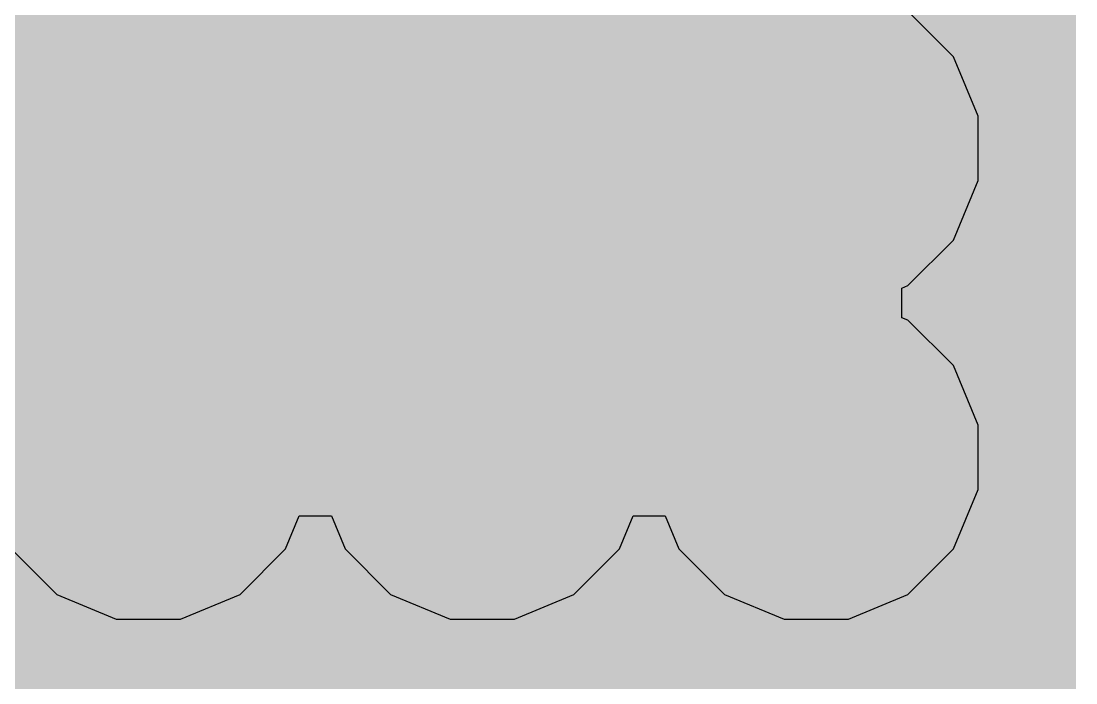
# Model space of a CAD drawing. Header units: inches. Extents: x -4 to 5258, y -4 to 5281.
# Drawn here: x 128.706 to 132.317, y 82.567 to 84.832 of the extents above; entities that cross this region are included whole.
import ezdxf

# ---------------------------------------------------------------- set-up
doc = ezdxf.new("R2010")
doc.units = ezdxf.units.IN
for name, color, linetype in [('Bottom Layer', 5, 'Continuous'), ('Bottom Solder', 6, 'Continuous'), ('Drill Drawing', 1, 'Continuous'), ('Layer 1', 16, 'Continuous'), ('Layer 2', 76, 'Continuous'), ('Top Layer', 1, 'Continuous'), ('Top Solder', 216, 'Continuous'), ('Via Holes', 16, 'Continuous')]:
    doc.layers.add(name, color=color, linetype=linetype)

msp = doc.modelspace()

# ---------------------------------------------------------------- hatches: boundary and pattern name
at = {"layer": 'Bottom Layer'}
h = msp.add_hatch(color=5, dxfattribs=at)
edge = h.paths.add_edge_path()
edge.add_arc((129.142, 84.3967), 0.3, 0, 360)
h = msp.add_hatch(color=5, dxfattribs=at)
edge = h.paths.add_edge_path()
edge.add_arc((130.285, 84.3967), 0.3, 0, 360)
h = msp.add_hatch(color=5, dxfattribs=at)
edge = h.paths.add_edge_path()
edge.add_arc((131.428, 84.3967), 0.3, 0, 360)
h = msp.add_hatch(color=5, dxfattribs=at)
edge = h.paths.add_edge_path()
edge.add_arc((129.142, 83.3391), 0.3, 0, 360)
h = msp.add_hatch(color=5, dxfattribs=at)
edge = h.paths.add_edge_path()
edge.add_arc((130.285, 83.3391), 0.3, 0, 360)
h = msp.add_hatch(color=5, dxfattribs=at)
edge = h.paths.add_edge_path()
edge.add_arc((131.428, 83.3391), 0.3, 0, 360)
at = {"layer": 'Bottom Solder'}
h = msp.add_hatch(color=6, dxfattribs=at)
edge = h.paths.add_edge_path()
edge.add_arc((129.142, 84.3967), 0.4016, 0, 360)
h = msp.add_hatch(color=6, dxfattribs=at)
edge = h.paths.add_edge_path()
edge.add_arc((130.285, 84.3967), 0.4016, 0, 360)
h = msp.add_hatch(color=6, dxfattribs=at)
edge = h.paths.add_edge_path()
edge.add_arc((131.428, 84.3967), 0.4016, 0, 360)
h = msp.add_hatch(color=6, dxfattribs=at)
edge = h.paths.add_edge_path()
edge.add_arc((129.142, 83.3391), 0.4016, 0, 360)
h = msp.add_hatch(color=6, dxfattribs=at)
edge = h.paths.add_edge_path()
edge.add_arc((130.285, 83.3391), 0.4016, 0, 360)
h = msp.add_hatch(color=6, dxfattribs=at)
edge = h.paths.add_edge_path()
edge.add_arc((131.428, 83.3391), 0.4016, 0, 360)
at = {"layer": 'Layer 1'}
h = msp.add_hatch(color=16, dxfattribs=at)
edge = h.paths.add_edge_path()
edge.add_arc((129.142, 84.3967), 0.3, 0, 360)
h = msp.add_hatch(color=16, dxfattribs=at)
edge = h.paths.add_edge_path()
edge.add_arc((130.285, 84.3967), 0.3, 0, 360)
h = msp.add_hatch(color=16, dxfattribs=at)
edge = h.paths.add_edge_path()
edge.add_arc((131.428, 84.3967), 0.3, 0, 360)
h = msp.add_hatch(color=16, dxfattribs=at)
edge = h.paths.add_edge_path()
edge.add_arc((129.142, 83.3391), 0.3, 0, 360)
h = msp.add_hatch(color=16, dxfattribs=at)
edge = h.paths.add_edge_path()
edge.add_arc((130.285, 83.3391), 0.3, 0, 360)
h = msp.add_hatch(color=16, dxfattribs=at)
edge = h.paths.add_edge_path()
edge.add_arc((131.428, 83.3391), 0.3, 0, 360)
at = {"layer": 'Layer 2'}
h = msp.add_hatch(color=76, dxfattribs=at)
edge = h.paths.add_edge_path()
edge.add_arc((129.142, 84.3967), 0.3, 0, 360)
h = msp.add_hatch(color=76, dxfattribs=at)
edge = h.paths.add_edge_path()
edge.add_arc((130.285, 84.3967), 0.3, 0, 360)
h = msp.add_hatch(color=76, dxfattribs=at)
edge = h.paths.add_edge_path()
edge.add_arc((131.428, 84.3967), 0.3, 0, 360)
h = msp.add_hatch(color=76, dxfattribs=at)
edge = h.paths.add_edge_path()
edge.add_arc((129.142, 83.3391), 0.3, 0, 360)
h = msp.add_hatch(color=76, dxfattribs=at)
edge = h.paths.add_edge_path()
edge.add_arc((130.285, 83.3391), 0.3, 0, 360)
h = msp.add_hatch(color=76, dxfattribs=at)
edge = h.paths.add_edge_path()
edge.add_arc((131.428, 83.3391), 0.3, 0, 360)
at = {"layer": 'Top Layer'}
msp.add_hatch(color=1, dxfattribs=at).paths.add_polyline_path([(122.9413, 82.1366), (132.317, 82.1366), (132.317, 89.5113), (122.9413, 89.5113)])
h = msp.add_hatch(color=1, dxfattribs=at)
edge = h.paths.add_edge_path()
edge.add_arc((129.142, 84.3967), 0.3, 0, 360)
h = msp.add_hatch(color=1, dxfattribs=at)
edge = h.paths.add_edge_path()
edge.add_arc((130.285, 84.3967), 0.3, 0, 360)
h = msp.add_hatch(color=1, dxfattribs=at)
edge = h.paths.add_edge_path()
edge.add_arc((131.428, 84.3967), 0.3, 0, 360)
h = msp.add_hatch(color=1, dxfattribs=at)
edge = h.paths.add_edge_path()
edge.add_arc((129.142, 83.3391), 0.3, 0, 360)
h = msp.add_hatch(color=1, dxfattribs=at)
edge = h.paths.add_edge_path()
edge.add_arc((130.285, 83.3391), 0.3, 0, 360)
h = msp.add_hatch(color=1, dxfattribs=at)
edge = h.paths.add_edge_path()
edge.add_arc((131.428, 83.3391), 0.3, 0, 360)
at = {"layer": 'Top Solder'}
h = msp.add_hatch(color=216, dxfattribs=at)
edge = h.paths.add_edge_path()
edge.add_arc((129.142, 84.3967), 0.4016, 0, 360)
h = msp.add_hatch(color=216, dxfattribs=at)
edge = h.paths.add_edge_path()
edge.add_arc((130.285, 84.3967), 0.4016, 0, 360)
h = msp.add_hatch(color=216, dxfattribs=at)
edge = h.paths.add_edge_path()
edge.add_arc((131.428, 84.3967), 0.4016, 0, 360)
h = msp.add_hatch(color=216, dxfattribs=at)
edge = h.paths.add_edge_path()
edge.add_arc((129.142, 83.3391), 0.4016, 0, 360)
h = msp.add_hatch(color=216, dxfattribs=at)
edge = h.paths.add_edge_path()
edge.add_arc((130.285, 83.3391), 0.4016, 0, 360)
h = msp.add_hatch(color=216, dxfattribs=at)
edge = h.paths.add_edge_path()
edge.add_arc((131.428, 83.3391), 0.4016, 0, 360)
at = {"layer": 'Via Holes'}
h = msp.add_hatch(color=7, dxfattribs=at)
edge = h.paths.add_edge_path()
edge.add_arc((129.142, 84.3967), 0.15, 0, 360)
h = msp.add_hatch(color=7, dxfattribs=at)
edge = h.paths.add_edge_path()
edge.add_arc((130.285, 84.3967), 0.15, 0, 360)
h = msp.add_hatch(color=7, dxfattribs=at)
edge = h.paths.add_edge_path()
edge.add_arc((131.428, 84.3967), 0.15, 0, 360)
h = msp.add_hatch(color=7, dxfattribs=at)
edge = h.paths.add_edge_path()
edge.add_arc((129.142, 83.3391), 0.15, 0, 360)
h = msp.add_hatch(color=7, dxfattribs=at)
edge = h.paths.add_edge_path()
edge.add_arc((130.285, 83.3391), 0.15, 0, 360)
h = msp.add_hatch(color=7, dxfattribs=at)
edge = h.paths.add_edge_path()
edge.add_arc((131.428, 83.3391), 0.15, 0, 360)

# ---------------------------------------------------------------- linework, layer by layer
at = {"layer": 'Drill Drawing'}
for points in [[(129.015, 84.5237, 0.0508, 0.0508, 0), (129.015, 84.6507, 0.0508, 0.0508, 0)], [(129.015, 84.6507, 0.0508, 0.0508, 0), (129.269, 84.6507, 0.0508, 0.0508, 0)], [(129.269, 84.5237, 0.0508, 0.0508, 0), (129.269, 84.6507, 0.0508, 0.0508, 0)], [(130.158, 84.5237, 0.0508, 0.0508, 0), (130.158, 84.6507, 0.0508, 0.0508, 0)], [(130.158, 84.6507, 0.0508, 0.0508, 0), (130.412, 84.6507, 0.0508, 0.0508, 0)], [(130.412, 84.5237, 0.0508, 0.0508, 0), (130.412, 84.6507, 0.0508, 0.0508, 0)], [(131.301, 84.5237, 0.0508, 0.0508, 0), (131.301, 84.6507, 0.0508, 0.0508, 0)], [(131.301, 84.6507, 0.0508, 0.0508, 0), (131.555, 84.6507, 0.0508, 0.0508, 0)], [(131.555, 84.5237, 0.0508, 0.0508, 0), (131.555, 84.6507, 0.0508, 0.0508, 0)], [(129.0658, 84.4729, 0.0508, 0.0508, 0), (129.0658, 84.5491, 0.0508, 0.0508, 0)], [(129.0658, 84.5491, 0.0508, 0.0508, 0), (129.2182, 84.5491, 0.0508, 0.0508, 0)], [(129.2182, 84.4729, 0.0508, 0.0508, 0), (129.2182, 84.5491, 0.0508, 0.0508, 0)], [(130.2088, 84.4729, 0.0508, 0.0508, 0), (130.2088, 84.5491, 0.0508, 0.0508, 0)], [(130.2088, 84.5491, 0.0508, 0.0508, 0), (130.3612, 84.5491, 0.0508, 0.0508, 0)], [(130.3612, 84.4729, 0.0508, 0.0508, 0), (130.3612, 84.5491, 0.0508, 0.0508, 0)], [(131.3518, 84.4729, 0.0508, 0.0508, 0), (131.3518, 84.5491, 0.0508, 0.0508, 0)], [(131.3518, 84.5491, 0.0508, 0.0508, 0), (131.5042, 84.5491, 0.0508, 0.0508, 0)], [(131.5042, 84.4729, 0.0508, 0.0508, 0), (131.5042, 84.5491, 0.0508, 0.0508, 0)], [(128.888, 84.2697, 0.0508, 0.0508, 0), (128.888, 84.5237, 0.0508, 0.0508, 0)], [(128.888, 84.5237, 0.0508, 0.0508, 0), (129.015, 84.5237, 0.0508, 0.0508, 0)], [(129.269, 84.5237, 0.0508, 0.0508, 0), (129.396, 84.5237, 0.0508, 0.0508, 0)], [(129.396, 84.2697, 0.0508, 0.0508, 0), (129.396, 84.5237, 0.0508, 0.0508, 0)], [(130.031, 84.2697, 0.0508, 0.0508, 0), (130.031, 84.5237, 0.0508, 0.0508, 0)], [(130.031, 84.5237, 0.0508, 0.0508, 0), (130.158, 84.5237, 0.0508, 0.0508, 0)], [(130.412, 84.5237, 0.0508, 0.0508, 0), (130.539, 84.5237, 0.0508, 0.0508, 0)], [(130.539, 84.2697, 0.0508, 0.0508, 0), (130.539, 84.5237, 0.0508, 0.0508, 0)], [(131.174, 84.2697, 0.0508, 0.0508, 0), (131.174, 84.5237, 0.0508, 0.0508, 0)], [(131.174, 84.5237, 0.0508, 0.0508, 0), (131.301, 84.5237, 0.0508, 0.0508, 0)], [(131.555, 84.5237, 0.0508, 0.0508, 0), (131.682, 84.5237, 0.0508, 0.0508, 0)], [(131.682, 84.2697, 0.0508, 0.0508, 0), (131.682, 84.5237, 0.0508, 0.0508, 0)], [(128.9896, 84.3205, 0.0508, 0.0508, 0), (128.9896, 84.4729, 0.0508, 0.0508, 0)], [(128.9896, 84.4729, 0.0508, 0.0508, 0), (129.0658, 84.4729, 0.0508, 0.0508, 0)], [(129.2182, 84.4729, 0.0508, 0.0508, 0), (129.2944, 84.4729, 0.0508, 0.0508, 0)], [(129.2944, 84.3205, 0.0508, 0.0508, 0), (129.2944, 84.4729, 0.0508, 0.0508, 0)], [(130.1326, 84.3205, 0.0508, 0.0508, 0), (130.1326, 84.4729, 0.0508, 0.0508, 0)], [(130.1326, 84.4729, 0.0508, 0.0508, 0), (130.2088, 84.4729, 0.0508, 0.0508, 0)], [(130.3612, 84.4729, 0.0508, 0.0508, 0), (130.4374, 84.4729, 0.0508, 0.0508, 0)], [(130.4374, 84.3205, 0.0508, 0.0508, 0), (130.4374, 84.4729, 0.0508, 0.0508, 0)], [(131.2756, 84.3205, 0.0508, 0.0508, 0), (131.2756, 84.4729, 0.0508, 0.0508, 0)], [(131.2756, 84.4729, 0.0508, 0.0508, 0), (131.3518, 84.4729, 0.0508, 0.0508, 0)], [(131.5042, 84.4729, 0.0508, 0.0508, 0), (131.5804, 84.4729, 0.0508, 0.0508, 0)], [(131.5804, 84.3205, 0.0508, 0.0508, 0), (131.5804, 84.4729, 0.0508, 0.0508, 0)], [(128.9896, 84.3205, 0.0508, 0.0508, 0), (129.0658, 84.3205, 0.0508, 0.0508, 0)], [(129.0658, 84.2443, 0.0508, 0.0508, 0), (129.0658, 84.3205, 0.0508, 0.0508, 0)], [(129.2182, 84.3205, 0.0508, 0.0508, 0), (129.2944, 84.3205, 0.0508, 0.0508, 0)], [(129.2182, 84.2443, 0.0508, 0.0508, 0), (129.2182, 84.3205, 0.0508, 0.0508, 0)], [(130.1326, 84.3205, 0.0508, 0.0508, 0), (130.2088, 84.3205, 0.0508, 0.0508, 0)], [(130.2088, 84.2443, 0.0508, 0.0508, 0), (130.2088, 84.3205, 0.0508, 0.0508, 0)], [(130.3612, 84.3205, 0.0508, 0.0508, 0), (130.4374, 84.3205, 0.0508, 0.0508, 0)], [(130.3612, 84.2443, 0.0508, 0.0508, 0), (130.3612, 84.3205, 0.0508, 0.0508, 0)], [(131.2756, 84.3205, 0.0508, 0.0508, 0), (131.3518, 84.3205, 0.0508, 0.0508, 0)], [(131.3518, 84.2443, 0.0508, 0.0508, 0), (131.3518, 84.3205, 0.0508, 0.0508, 0)], [(131.5042, 84.3205, 0.0508, 0.0508, 0), (131.5804, 84.3205, 0.0508, 0.0508, 0)], [(131.5042, 84.2443, 0.0508, 0.0508, 0), (131.5042, 84.3205, 0.0508, 0.0508, 0)], [(128.888, 84.2697, 0.0508, 0.0508, 0), (129.015, 84.2697, 0.0508, 0.0508, 0)], [(129.015, 84.1427, 0.0508, 0.0508, 0), (129.015, 84.2697, 0.0508, 0.0508, 0)], [(129.269, 84.2697, 0.0508, 0.0508, 0), (129.396, 84.2697, 0.0508, 0.0508, 0)], [(129.269, 84.1427, 0.0508, 0.0508, 0), (129.269, 84.2697, 0.0508, 0.0508, 0)], [(130.031, 84.2697, 0.0508, 0.0508, 0), (130.158, 84.2697, 0.0508, 0.0508, 0)], [(130.158, 84.1427, 0.0508, 0.0508, 0), (130.158, 84.2697, 0.0508, 0.0508, 0)], [(130.412, 84.2697, 0.0508, 0.0508, 0), (130.539, 84.2697, 0.0508, 0.0508, 0)], [(130.412, 84.1427, 0.0508, 0.0508, 0), (130.412, 84.2697, 0.0508, 0.0508, 0)], [(131.174, 84.2697, 0.0508, 0.0508, 0), (131.301, 84.2697, 0.0508, 0.0508, 0)], [(131.301, 84.1427, 0.0508, 0.0508, 0), (131.301, 84.2697, 0.0508, 0.0508, 0)], [(131.555, 84.2697, 0.0508, 0.0508, 0), (131.682, 84.2697, 0.0508, 0.0508, 0)], [(131.555, 84.1427, 0.0508, 0.0508, 0), (131.555, 84.2697, 0.0508, 0.0508, 0)], [(129.0658, 84.2443, 0.0508, 0.0508, 0), (129.2182, 84.2443, 0.0508, 0.0508, 0)], [(130.2088, 84.2443, 0.0508, 0.0508, 0), (130.3612, 84.2443, 0.0508, 0.0508, 0)], [(131.3518, 84.2443, 0.0508, 0.0508, 0), (131.5042, 84.2443, 0.0508, 0.0508, 0)], [(129.015, 84.1427, 0.0508, 0.0508, 0), (129.269, 84.1427, 0.0508, 0.0508, 0)], [(130.158, 84.1427, 0.0508, 0.0508, 0), (130.412, 84.1427, 0.0508, 0.0508, 0)], [(131.301, 84.1427, 0.0508, 0.0508, 0), (131.555, 84.1427, 0.0508, 0.0508, 0)], [(129.015, 83.4661, 0.0508, 0.0508, 0), (129.015, 83.5931, 0.0508, 0.0508, 0)], [(129.015, 83.5931, 0.0508, 0.0508, 0), (129.269, 83.5931, 0.0508, 0.0508, 0)], [(129.269, 83.4661, 0.0508, 0.0508, 0), (129.269, 83.5931, 0.0508, 0.0508, 0)], [(130.158, 83.4661, 0.0508, 0.0508, 0), (130.158, 83.5931, 0.0508, 0.0508, 0)], [(130.158, 83.5931, 0.0508, 0.0508, 0), (130.412, 83.5931, 0.0508, 0.0508, 0)], [(130.412, 83.4661, 0.0508, 0.0508, 0), (130.412, 83.5931, 0.0508, 0.0508, 0)], [(131.301, 83.4661, 0.0508, 0.0508, 0), (131.301, 83.5931, 0.0508, 0.0508, 0)], [(131.301, 83.5931, 0.0508, 0.0508, 0), (131.555, 83.5931, 0.0508, 0.0508, 0)], [(131.555, 83.4661, 0.0508, 0.0508, 0), (131.555, 83.5931, 0.0508, 0.0508, 0)], [(129.0658, 83.4153, 0.0508, 0.0508, 0), (129.0658, 83.4915, 0.0508, 0.0508, 0)], [(129.0658, 83.4915, 0.0508, 0.0508, 0), (129.2182, 83.4915, 0.0508, 0.0508, 0)], [(129.2182, 83.4153, 0.0508, 0.0508, 0), (129.2182, 83.4915, 0.0508, 0.0508, 0)], [(130.2088, 83.4153, 0.0508, 0.0508, 0), (130.2088, 83.4915, 0.0508, 0.0508, 0)], [(130.2088, 83.4915, 0.0508, 0.0508, 0), (130.3612, 83.4915, 0.0508, 0.0508, 0)], [(130.3612, 83.4153, 0.0508, 0.0508, 0), (130.3612, 83.4915, 0.0508, 0.0508, 0)], [(131.3518, 83.4153, 0.0508, 0.0508, 0), (131.3518, 83.4915, 0.0508, 0.0508, 0)], [(131.3518, 83.4915, 0.0508, 0.0508, 0), (131.5042, 83.4915, 0.0508, 0.0508, 0)], [(131.5042, 83.4153, 0.0508, 0.0508, 0), (131.5042, 83.4915, 0.0508, 0.0508, 0)], [(128.888, 83.2121, 0.0508, 0.0508, 0), (128.888, 83.4661, 0.0508, 0.0508, 0)], [(128.888, 83.4661, 0.0508, 0.0508, 0), (129.015, 83.4661, 0.0508, 0.0508, 0)], [(129.269, 83.4661, 0.0508, 0.0508, 0), (129.396, 83.4661, 0.0508, 0.0508, 0)], [(129.396, 83.2121, 0.0508, 0.0508, 0), (129.396, 83.4661, 0.0508, 0.0508, 0)], [(130.031, 83.2121, 0.0508, 0.0508, 0), (130.031, 83.4661, 0.0508, 0.0508, 0)], [(130.031, 83.4661, 0.0508, 0.0508, 0), (130.158, 83.4661, 0.0508, 0.0508, 0)], [(130.412, 83.4661, 0.0508, 0.0508, 0), (130.539, 83.4661, 0.0508, 0.0508, 0)], [(130.539, 83.2121, 0.0508, 0.0508, 0), (130.539, 83.4661, 0.0508, 0.0508, 0)], [(131.174, 83.2121, 0.0508, 0.0508, 0), (131.174, 83.4661, 0.0508, 0.0508, 0)], [(131.174, 83.4661, 0.0508, 0.0508, 0), (131.301, 83.4661, 0.0508, 0.0508, 0)], [(131.555, 83.4661, 0.0508, 0.0508, 0), (131.682, 83.4661, 0.0508, 0.0508, 0)], [(131.682, 83.2121, 0.0508, 0.0508, 0), (131.682, 83.4661, 0.0508, 0.0508, 0)], [(128.9896, 83.2629, 0.0508, 0.0508, 0), (128.9896, 83.4153, 0.0508, 0.0508, 0)], [(128.9896, 83.4153, 0.0508, 0.0508, 0), (129.0658, 83.4153, 0.0508, 0.0508, 0)], [(129.2182, 83.4153, 0.0508, 0.0508, 0), (129.2944, 83.4153, 0.0508, 0.0508, 0)], [(129.2944, 83.2629, 0.0508, 0.0508, 0), (129.2944, 83.4153, 0.0508, 0.0508, 0)], [(130.1326, 83.2629, 0.0508, 0.0508, 0), (130.1326, 83.4153, 0.0508, 0.0508, 0)], [(130.1326, 83.4153, 0.0508, 0.0508, 0), (130.2088, 83.4153, 0.0508, 0.0508, 0)], [(130.3612, 83.4153, 0.0508, 0.0508, 0), (130.4374, 83.4153, 0.0508, 0.0508, 0)], [(130.4374, 83.2629, 0.0508, 0.0508, 0), (130.4374, 83.4153, 0.0508, 0.0508, 0)], [(131.2756, 83.2629, 0.0508, 0.0508, 0), (131.2756, 83.4153, 0.0508, 0.0508, 0)], [(131.2756, 83.4153, 0.0508, 0.0508, 0), (131.3518, 83.4153, 0.0508, 0.0508, 0)], [(131.5042, 83.4153, 0.0508, 0.0508, 0), (131.5804, 83.4153, 0.0508, 0.0508, 0)], [(131.5804, 83.2629, 0.0508, 0.0508, 0), (131.5804, 83.4153, 0.0508, 0.0508, 0)], [(128.9896, 83.2629, 0.0508, 0.0508, 0), (129.0658, 83.2629, 0.0508, 0.0508, 0)], [(129.0658, 83.1867, 0.0508, 0.0508, 0), (129.0658, 83.2629, 0.0508, 0.0508, 0)], [(129.2182, 83.2629, 0.0508, 0.0508, 0), (129.2944, 83.2629, 0.0508, 0.0508, 0)], [(129.2182, 83.1867, 0.0508, 0.0508, 0), (129.2182, 83.2629, 0.0508, 0.0508, 0)], [(130.1326, 83.2629, 0.0508, 0.0508, 0), (130.2088, 83.2629, 0.0508, 0.0508, 0)], [(130.2088, 83.1867, 0.0508, 0.0508, 0), (130.2088, 83.2629, 0.0508, 0.0508, 0)], [(130.3612, 83.2629, 0.0508, 0.0508, 0), (130.4374, 83.2629, 0.0508, 0.0508, 0)], [(130.3612, 83.1867, 0.0508, 0.0508, 0), (130.3612, 83.2629, 0.0508, 0.0508, 0)], [(131.2756, 83.2629, 0.0508, 0.0508, 0), (131.3518, 83.2629, 0.0508, 0.0508, 0)], [(131.3518, 83.1867, 0.0508, 0.0508, 0), (131.3518, 83.2629, 0.0508, 0.0508, 0)], [(131.5042, 83.2629, 0.0508, 0.0508, 0), (131.5804, 83.2629, 0.0508, 0.0508, 0)], [(131.5042, 83.1867, 0.0508, 0.0508, 0), (131.5042, 83.2629, 0.0508, 0.0508, 0)], [(128.888, 83.2121, 0.0508, 0.0508, 0), (129.015, 83.2121, 0.0508, 0.0508, 0)], [(129.015, 83.0851, 0.0508, 0.0508, 0), (129.015, 83.2121, 0.0508, 0.0508, 0)], [(129.269, 83.2121, 0.0508, 0.0508, 0), (129.396, 83.2121, 0.0508, 0.0508, 0)], [(129.269, 83.0851, 0.0508, 0.0508, 0), (129.269, 83.2121, 0.0508, 0.0508, 0)], [(130.031, 83.2121, 0.0508, 0.0508, 0), (130.158, 83.2121, 0.0508, 0.0508, 0)], [(130.158, 83.0851, 0.0508, 0.0508, 0), (130.158, 83.2121, 0.0508, 0.0508, 0)], [(130.412, 83.2121, 0.0508, 0.0508, 0), (130.539, 83.2121, 0.0508, 0.0508, 0)], [(130.412, 83.0851, 0.0508, 0.0508, 0), (130.412, 83.2121, 0.0508, 0.0508, 0)], [(131.174, 83.2121, 0.0508, 0.0508, 0), (131.301, 83.2121, 0.0508, 0.0508, 0)], [(131.301, 83.0851, 0.0508, 0.0508, 0), (131.301, 83.2121, 0.0508, 0.0508, 0)], [(131.555, 83.2121, 0.0508, 0.0508, 0), (131.682, 83.2121, 0.0508, 0.0508, 0)], [(131.555, 83.0851, 0.0508, 0.0508, 0), (131.555, 83.2121, 0.0508, 0.0508, 0)], [(129.0658, 83.1867, 0.0508, 0.0508, 0), (129.2182, 83.1867, 0.0508, 0.0508, 0)], [(130.2088, 83.1867, 0.0508, 0.0508, 0), (130.3612, 83.1867, 0.0508, 0.0508, 0)], [(131.3518, 83.1867, 0.0508, 0.0508, 0), (131.5042, 83.1867, 0.0508, 0.0508, 0)], [(129.015, 83.0851, 0.0508, 0.0508, 0), (129.269, 83.0851, 0.0508, 0.0508, 0)], [(130.158, 83.0851, 0.0508, 0.0508, 0), (130.412, 83.0851, 0.0508, 0.0508, 0)], [(131.301, 83.0851, 0.0508, 0.0508, 0), (131.555, 83.0851, 0.0508, 0.0508, 0)]]:
    msp.add_lwpolyline(points, format="xyseb", dxfattribs=at)
for points in [[(129.0023, 84.6507, 0.0254, 0.0254, 1), (129.0277, 84.6507, 0.0254, 0.0254, 1)], [(129.0023, 84.6507, 0.0254, 0.0254, 1), (129.0277, 84.6507, 0.0254, 0.0254, 1)], [(129.2563, 84.6507, 0.0254, 0.0254, 1), (129.2817, 84.6507, 0.0254, 0.0254, 1)], [(129.2563, 84.6507, 0.0254, 0.0254, 1), (129.2817, 84.6507, 0.0254, 0.0254, 1)], [(130.1453, 84.6507, 0.0254, 0.0254, 1), (130.1707, 84.6507, 0.0254, 0.0254, 1)], [(130.1453, 84.6507, 0.0254, 0.0254, 1), (130.1707, 84.6507, 0.0254, 0.0254, 1)], [(130.3993, 84.6507, 0.0254, 0.0254, 1), (130.4247, 84.6507, 0.0254, 0.0254, 1)], [(130.3993, 84.6507, 0.0254, 0.0254, 1), (130.4247, 84.6507, 0.0254, 0.0254, 1)], [(131.2883, 84.6507, 0.0254, 0.0254, 1), (131.3137, 84.6507, 0.0254, 0.0254, 1)], [(131.2883, 84.6507, 0.0254, 0.0254, 1), (131.3137, 84.6507, 0.0254, 0.0254, 1)], [(131.5423, 84.6507, 0.0254, 0.0254, 1), (131.5677, 84.6507, 0.0254, 0.0254, 1)], [(131.5423, 84.6507, 0.0254, 0.0254, 1), (131.5677, 84.6507, 0.0254, 0.0254, 1)], [(129.0531, 84.5491, 0.0254, 0.0254, 1), (129.0785, 84.5491, 0.0254, 0.0254, 1)], [(129.0531, 84.5491, 0.0254, 0.0254, 1), (129.0785, 84.5491, 0.0254, 0.0254, 1)], [(129.2055, 84.5491, 0.0254, 0.0254, 1), (129.2309, 84.5491, 0.0254, 0.0254, 1)], [(129.2055, 84.5491, 0.0254, 0.0254, 1), (129.2309, 84.5491, 0.0254, 0.0254, 1)], [(130.1961, 84.5491, 0.0254, 0.0254, 1), (130.2215, 84.5491, 0.0254, 0.0254, 1)], [(130.1961, 84.5491, 0.0254, 0.0254, 1), (130.2215, 84.5491, 0.0254, 0.0254, 1)], [(130.3485, 84.5491, 0.0254, 0.0254, 1), (130.3739, 84.5491, 0.0254, 0.0254, 1)], [(130.3485, 84.5491, 0.0254, 0.0254, 1), (130.3739, 84.5491, 0.0254, 0.0254, 1)], [(131.3391, 84.5491, 0.0254, 0.0254, 1), (131.3645, 84.5491, 0.0254, 0.0254, 1)], [(131.3391, 84.5491, 0.0254, 0.0254, 1), (131.3645, 84.5491, 0.0254, 0.0254, 1)], [(131.4915, 84.5491, 0.0254, 0.0254, 1), (131.5169, 84.5491, 0.0254, 0.0254, 1)], [(131.4915, 84.5491, 0.0254, 0.0254, 1), (131.5169, 84.5491, 0.0254, 0.0254, 1)], [(128.8753, 84.5237, 0.0254, 0.0254, 1), (128.9007, 84.5237, 0.0254, 0.0254, 1)], [(128.8753, 84.5237, 0.0254, 0.0254, 1), (128.9007, 84.5237, 0.0254, 0.0254, 1)], [(129.0023, 84.5237, 0.0254, 0.0254, 1), (129.0277, 84.5237, 0.0254, 0.0254, 1)], [(129.0023, 84.5237, 0.0254, 0.0254, 1), (129.0277, 84.5237, 0.0254, 0.0254, 1)], [(129.2563, 84.5237, 0.0254, 0.0254, 1), (129.2817, 84.5237, 0.0254, 0.0254, 1)], [(129.2563, 84.5237, 0.0254, 0.0254, 1), (129.2817, 84.5237, 0.0254, 0.0254, 1)], [(129.3833, 84.5237, 0.0254, 0.0254, 1), (129.4087, 84.5237, 0.0254, 0.0254, 1)], [(129.3833, 84.5237, 0.0254, 0.0254, 1), (129.4087, 84.5237, 0.0254, 0.0254, 1)], [(130.0183, 84.5237, 0.0254, 0.0254, 1), (130.0437, 84.5237, 0.0254, 0.0254, 1)], [(130.0183, 84.5237, 0.0254, 0.0254, 1), (130.0437, 84.5237, 0.0254, 0.0254, 1)], [(130.1453, 84.5237, 0.0254, 0.0254, 1), (130.1707, 84.5237, 0.0254, 0.0254, 1)], [(130.1453, 84.5237, 0.0254, 0.0254, 1), (130.1707, 84.5237, 0.0254, 0.0254, 1)], [(130.3993, 84.5237, 0.0254, 0.0254, 1), (130.4247, 84.5237, 0.0254, 0.0254, 1)], [(130.3993, 84.5237, 0.0254, 0.0254, 1), (130.4247, 84.5237, 0.0254, 0.0254, 1)], [(130.5263, 84.5237, 0.0254, 0.0254, 1), (130.5517, 84.5237, 0.0254, 0.0254, 1)], [(130.5263, 84.5237, 0.0254, 0.0254, 1), (130.5517, 84.5237, 0.0254, 0.0254, 1)], [(131.1613, 84.5237, 0.0254, 0.0254, 1), (131.1867, 84.5237, 0.0254, 0.0254, 1)], [(131.1613, 84.5237, 0.0254, 0.0254, 1), (131.1867, 84.5237, 0.0254, 0.0254, 1)], [(131.2883, 84.5237, 0.0254, 0.0254, 1), (131.3137, 84.5237, 0.0254, 0.0254, 1)], [(131.2883, 84.5237, 0.0254, 0.0254, 1), (131.3137, 84.5237, 0.0254, 0.0254, 1)], [(131.5423, 84.5237, 0.0254, 0.0254, 1), (131.5677, 84.5237, 0.0254, 0.0254, 1)], [(131.5423, 84.5237, 0.0254, 0.0254, 1), (131.5677, 84.5237, 0.0254, 0.0254, 1)], [(131.6693, 84.5237, 0.0254, 0.0254, 1), (131.6947, 84.5237, 0.0254, 0.0254, 1)], [(131.6693, 84.5237, 0.0254, 0.0254, 1), (131.6947, 84.5237, 0.0254, 0.0254, 1)], [(128.9769, 84.4729, 0.0254, 0.0254, 1), (129.0023, 84.4729, 0.0254, 0.0254, 1)], [(128.9769, 84.4729, 0.0254, 0.0254, 1), (129.0023, 84.4729, 0.0254, 0.0254, 1)], [(129.0531, 84.4729, 0.0254, 0.0254, 1), (129.0785, 84.4729, 0.0254, 0.0254, 1)], [(129.0531, 84.4729, 0.0254, 0.0254, 1), (129.0785, 84.4729, 0.0254, 0.0254, 1)], [(129.2055, 84.4729, 0.0254, 0.0254, 1), (129.2309, 84.4729, 0.0254, 0.0254, 1)], [(129.2055, 84.4729, 0.0254, 0.0254, 1), (129.2309, 84.4729, 0.0254, 0.0254, 1)], [(129.2817, 84.4729, 0.0254, 0.0254, 1), (129.3071, 84.4729, 0.0254, 0.0254, 1)], [(129.2817, 84.4729, 0.0254, 0.0254, 1), (129.3071, 84.4729, 0.0254, 0.0254, 1)], [(130.1199, 84.4729, 0.0254, 0.0254, 1), (130.1453, 84.4729, 0.0254, 0.0254, 1)], [(130.1199, 84.4729, 0.0254, 0.0254, 1), (130.1453, 84.4729, 0.0254, 0.0254, 1)], [(130.1961, 84.4729, 0.0254, 0.0254, 1), (130.2215, 84.4729, 0.0254, 0.0254, 1)], [(130.1961, 84.4729, 0.0254, 0.0254, 1), (130.2215, 84.4729, 0.0254, 0.0254, 1)], [(130.3485, 84.4729, 0.0254, 0.0254, 1), (130.3739, 84.4729, 0.0254, 0.0254, 1)], [(130.3485, 84.4729, 0.0254, 0.0254, 1), (130.3739, 84.4729, 0.0254, 0.0254, 1)], [(130.4247, 84.4729, 0.0254, 0.0254, 1), (130.4501, 84.4729, 0.0254, 0.0254, 1)], [(130.4247, 84.4729, 0.0254, 0.0254, 1), (130.4501, 84.4729, 0.0254, 0.0254, 1)], [(131.2629, 84.4729, 0.0254, 0.0254, 1), (131.2883, 84.4729, 0.0254, 0.0254, 1)], [(131.2629, 84.4729, 0.0254, 0.0254, 1), (131.2883, 84.4729, 0.0254, 0.0254, 1)], [(131.3391, 84.4729, 0.0254, 0.0254, 1), (131.3645, 84.4729, 0.0254, 0.0254, 1)], [(131.3391, 84.4729, 0.0254, 0.0254, 1), (131.3645, 84.4729, 0.0254, 0.0254, 1)], [(131.4915, 84.4729, 0.0254, 0.0254, 1), (131.5169, 84.4729, 0.0254, 0.0254, 1)], [(131.4915, 84.4729, 0.0254, 0.0254, 1), (131.5169, 84.4729, 0.0254, 0.0254, 1)], [(131.5677, 84.4729, 0.0254, 0.0254, 1), (131.5931, 84.4729, 0.0254, 0.0254, 1)], [(131.5677, 84.4729, 0.0254, 0.0254, 1), (131.5931, 84.4729, 0.0254, 0.0254, 1)], [(128.9769, 84.3205, 0.0254, 0.0254, 1), (129.0023, 84.3205, 0.0254, 0.0254, 1)], [(128.9769, 84.3205, 0.0254, 0.0254, 1), (129.0023, 84.3205, 0.0254, 0.0254, 1)], [(129.0531, 84.3205, 0.0254, 0.0254, 1), (129.0785, 84.3205, 0.0254, 0.0254, 1)], [(129.0531, 84.3205, 0.0254, 0.0254, 1), (129.0785, 84.3205, 0.0254, 0.0254, 1)], [(129.2055, 84.3205, 0.0254, 0.0254, 1), (129.2309, 84.3205, 0.0254, 0.0254, 1)], [(129.2055, 84.3205, 0.0254, 0.0254, 1), (129.2309, 84.3205, 0.0254, 0.0254, 1)], [(129.2817, 84.3205, 0.0254, 0.0254, 1), (129.3071, 84.3205, 0.0254, 0.0254, 1)], [(129.2817, 84.3205, 0.0254, 0.0254, 1), (129.3071, 84.3205, 0.0254, 0.0254, 1)], [(130.1199, 84.3205, 0.0254, 0.0254, 1), (130.1453, 84.3205, 0.0254, 0.0254, 1)], [(130.1199, 84.3205, 0.0254, 0.0254, 1), (130.1453, 84.3205, 0.0254, 0.0254, 1)], [(130.1961, 84.3205, 0.0254, 0.0254, 1), (130.2215, 84.3205, 0.0254, 0.0254, 1)], [(130.1961, 84.3205, 0.0254, 0.0254, 1), (130.2215, 84.3205, 0.0254, 0.0254, 1)], [(130.3485, 84.3205, 0.0254, 0.0254, 1), (130.3739, 84.3205, 0.0254, 0.0254, 1)], [(130.3485, 84.3205, 0.0254, 0.0254, 1), (130.3739, 84.3205, 0.0254, 0.0254, 1)], [(130.4247, 84.3205, 0.0254, 0.0254, 1), (130.4501, 84.3205, 0.0254, 0.0254, 1)], [(130.4247, 84.3205, 0.0254, 0.0254, 1), (130.4501, 84.3205, 0.0254, 0.0254, 1)], [(131.2629, 84.3205, 0.0254, 0.0254, 1), (131.2883, 84.3205, 0.0254, 0.0254, 1)], [(131.2629, 84.3205, 0.0254, 0.0254, 1), (131.2883, 84.3205, 0.0254, 0.0254, 1)], [(131.3391, 84.3205, 0.0254, 0.0254, 1), (131.3645, 84.3205, 0.0254, 0.0254, 1)], [(131.3391, 84.3205, 0.0254, 0.0254, 1), (131.3645, 84.3205, 0.0254, 0.0254, 1)], [(131.4915, 84.3205, 0.0254, 0.0254, 1), (131.5169, 84.3205, 0.0254, 0.0254, 1)], [(131.4915, 84.3205, 0.0254, 0.0254, 1), (131.5169, 84.3205, 0.0254, 0.0254, 1)], [(131.5677, 84.3205, 0.0254, 0.0254, 1), (131.5931, 84.3205, 0.0254, 0.0254, 1)], [(131.5677, 84.3205, 0.0254, 0.0254, 1), (131.5931, 84.3205, 0.0254, 0.0254, 1)], [(128.8753, 84.2697, 0.0254, 0.0254, 1), (128.9007, 84.2697, 0.0254, 0.0254, 1)], [(128.8753, 84.2697, 0.0254, 0.0254, 1), (128.9007, 84.2697, 0.0254, 0.0254, 1)], [(129.0023, 84.2697, 0.0254, 0.0254, 1), (129.0277, 84.2697, 0.0254, 0.0254, 1)], [(129.0023, 84.2697, 0.0254, 0.0254, 1), (129.0277, 84.2697, 0.0254, 0.0254, 1)], [(129.2563, 84.2697, 0.0254, 0.0254, 1), (129.2817, 84.2697, 0.0254, 0.0254, 1)], [(129.2563, 84.2697, 0.0254, 0.0254, 1), (129.2817, 84.2697, 0.0254, 0.0254, 1)], [(129.3833, 84.2697, 0.0254, 0.0254, 1), (129.4087, 84.2697, 0.0254, 0.0254, 1)], [(129.3833, 84.2697, 0.0254, 0.0254, 1), (129.4087, 84.2697, 0.0254, 0.0254, 1)], [(130.0183, 84.2697, 0.0254, 0.0254, 1), (130.0437, 84.2697, 0.0254, 0.0254, 1)], [(130.0183, 84.2697, 0.0254, 0.0254, 1), (130.0437, 84.2697, 0.0254, 0.0254, 1)], [(130.1453, 84.2697, 0.0254, 0.0254, 1), (130.1707, 84.2697, 0.0254, 0.0254, 1)], [(130.1453, 84.2697, 0.0254, 0.0254, 1), (130.1707, 84.2697, 0.0254, 0.0254, 1)], [(130.3993, 84.2697, 0.0254, 0.0254, 1), (130.4247, 84.2697, 0.0254, 0.0254, 1)], [(130.3993, 84.2697, 0.0254, 0.0254, 1), (130.4247, 84.2697, 0.0254, 0.0254, 1)], [(130.5263, 84.2697, 0.0254, 0.0254, 1), (130.5517, 84.2697, 0.0254, 0.0254, 1)], [(130.5263, 84.2697, 0.0254, 0.0254, 1), (130.5517, 84.2697, 0.0254, 0.0254, 1)], [(131.1613, 84.2697, 0.0254, 0.0254, 1), (131.1867, 84.2697, 0.0254, 0.0254, 1)], [(131.1613, 84.2697, 0.0254, 0.0254, 1), (131.1867, 84.2697, 0.0254, 0.0254, 1)], [(131.2883, 84.2697, 0.0254, 0.0254, 1), (131.3137, 84.2697, 0.0254, 0.0254, 1)], [(131.2883, 84.2697, 0.0254, 0.0254, 1), (131.3137, 84.2697, 0.0254, 0.0254, 1)], [(131.5423, 84.2697, 0.0254, 0.0254, 1), (131.5677, 84.2697, 0.0254, 0.0254, 1)], [(131.5423, 84.2697, 0.0254, 0.0254, 1), (131.5677, 84.2697, 0.0254, 0.0254, 1)], [(131.6693, 84.2697, 0.0254, 0.0254, 1), (131.6947, 84.2697, 0.0254, 0.0254, 1)], [(131.6693, 84.2697, 0.0254, 0.0254, 1), (131.6947, 84.2697, 0.0254, 0.0254, 1)], [(129.0531, 84.2443, 0.0254, 0.0254, 1), (129.0785, 84.2443, 0.0254, 0.0254, 1)], [(129.0531, 84.2443, 0.0254, 0.0254, 1), (129.0785, 84.2443, 0.0254, 0.0254, 1)], [(129.2055, 84.2443, 0.0254, 0.0254, 1), (129.2309, 84.2443, 0.0254, 0.0254, 1)], [(129.2055, 84.2443, 0.0254, 0.0254, 1), (129.2309, 84.2443, 0.0254, 0.0254, 1)], [(130.1961, 84.2443, 0.0254, 0.0254, 1), (130.2215, 84.2443, 0.0254, 0.0254, 1)], [(130.1961, 84.2443, 0.0254, 0.0254, 1), (130.2215, 84.2443, 0.0254, 0.0254, 1)], [(130.3485, 84.2443, 0.0254, 0.0254, 1), (130.3739, 84.2443, 0.0254, 0.0254, 1)], [(130.3485, 84.2443, 0.0254, 0.0254, 1), (130.3739, 84.2443, 0.0254, 0.0254, 1)], [(131.3391, 84.2443, 0.0254, 0.0254, 1), (131.3645, 84.2443, 0.0254, 0.0254, 1)], [(131.3391, 84.2443, 0.0254, 0.0254, 1), (131.3645, 84.2443, 0.0254, 0.0254, 1)], [(131.4915, 84.2443, 0.0254, 0.0254, 1), (131.5169, 84.2443, 0.0254, 0.0254, 1)], [(131.4915, 84.2443, 0.0254, 0.0254, 1), (131.5169, 84.2443, 0.0254, 0.0254, 1)], [(129.0023, 84.1427, 0.0254, 0.0254, 1), (129.0277, 84.1427, 0.0254, 0.0254, 1)], [(129.0023, 84.1427, 0.0254, 0.0254, 1), (129.0277, 84.1427, 0.0254, 0.0254, 1)], [(129.2563, 84.1427, 0.0254, 0.0254, 1), (129.2817, 84.1427, 0.0254, 0.0254, 1)], [(129.2563, 84.1427, 0.0254, 0.0254, 1), (129.2817, 84.1427, 0.0254, 0.0254, 1)], [(130.1453, 84.1427, 0.0254, 0.0254, 1), (130.1707, 84.1427, 0.0254, 0.0254, 1)], [(130.1453, 84.1427, 0.0254, 0.0254, 1), (130.1707, 84.1427, 0.0254, 0.0254, 1)], [(130.3993, 84.1427, 0.0254, 0.0254, 1), (130.4247, 84.1427, 0.0254, 0.0254, 1)], [(130.3993, 84.1427, 0.0254, 0.0254, 1), (130.4247, 84.1427, 0.0254, 0.0254, 1)], [(131.2883, 84.1427, 0.0254, 0.0254, 1), (131.3137, 84.1427, 0.0254, 0.0254, 1)], [(131.2883, 84.1427, 0.0254, 0.0254, 1), (131.3137, 84.1427, 0.0254, 0.0254, 1)], [(131.5423, 84.1427, 0.0254, 0.0254, 1), (131.5677, 84.1427, 0.0254, 0.0254, 1)], [(131.5423, 84.1427, 0.0254, 0.0254, 1), (131.5677, 84.1427, 0.0254, 0.0254, 1)], [(129.0023, 83.5931, 0.0254, 0.0254, 1), (129.0277, 83.5931, 0.0254, 0.0254, 1)], [(129.0023, 83.5931, 0.0254, 0.0254, 1), (129.0277, 83.5931, 0.0254, 0.0254, 1)], [(129.2563, 83.5931, 0.0254, 0.0254, 1), (129.2817, 83.5931, 0.0254, 0.0254, 1)], [(129.2563, 83.5931, 0.0254, 0.0254, 1), (129.2817, 83.5931, 0.0254, 0.0254, 1)], [(130.1453, 83.5931, 0.0254, 0.0254, 1), (130.1707, 83.5931, 0.0254, 0.0254, 1)], [(130.1453, 83.5931, 0.0254, 0.0254, 1), (130.1707, 83.5931, 0.0254, 0.0254, 1)], [(130.3993, 83.5931, 0.0254, 0.0254, 1), (130.4247, 83.5931, 0.0254, 0.0254, 1)], [(130.3993, 83.5931, 0.0254, 0.0254, 1), (130.4247, 83.5931, 0.0254, 0.0254, 1)], [(131.2883, 83.5931, 0.0254, 0.0254, 1), (131.3137, 83.5931, 0.0254, 0.0254, 1)], [(131.2883, 83.5931, 0.0254, 0.0254, 1), (131.3137, 83.5931, 0.0254, 0.0254, 1)], [(131.5423, 83.5931, 0.0254, 0.0254, 1), (131.5677, 83.5931, 0.0254, 0.0254, 1)], [(131.5423, 83.5931, 0.0254, 0.0254, 1), (131.5677, 83.5931, 0.0254, 0.0254, 1)], [(129.0531, 83.4915, 0.0254, 0.0254, 1), (129.0785, 83.4915, 0.0254, 0.0254, 1)], [(129.0531, 83.4915, 0.0254, 0.0254, 1), (129.0785, 83.4915, 0.0254, 0.0254, 1)], [(129.2055, 83.4915, 0.0254, 0.0254, 1), (129.2309, 83.4915, 0.0254, 0.0254, 1)], [(129.2055, 83.4915, 0.0254, 0.0254, 1), (129.2309, 83.4915, 0.0254, 0.0254, 1)], [(130.1961, 83.4915, 0.0254, 0.0254, 1), (130.2215, 83.4915, 0.0254, 0.0254, 1)], [(130.1961, 83.4915, 0.0254, 0.0254, 1), (130.2215, 83.4915, 0.0254, 0.0254, 1)], [(130.3485, 83.4915, 0.0254, 0.0254, 1), (130.3739, 83.4915, 0.0254, 0.0254, 1)], [(130.3485, 83.4915, 0.0254, 0.0254, 1), (130.3739, 83.4915, 0.0254, 0.0254, 1)], [(131.3391, 83.4915, 0.0254, 0.0254, 1), (131.3645, 83.4915, 0.0254, 0.0254, 1)], [(131.3391, 83.4915, 0.0254, 0.0254, 1), (131.3645, 83.4915, 0.0254, 0.0254, 1)], [(131.4915, 83.4915, 0.0254, 0.0254, 1), (131.5169, 83.4915, 0.0254, 0.0254, 1)], [(131.4915, 83.4915, 0.0254, 0.0254, 1), (131.5169, 83.4915, 0.0254, 0.0254, 1)], [(128.8753, 83.4661, 0.0254, 0.0254, 1), (128.9007, 83.4661, 0.0254, 0.0254, 1)], [(128.8753, 83.4661, 0.0254, 0.0254, 1), (128.9007, 83.4661, 0.0254, 0.0254, 1)], [(129.0023, 83.4661, 0.0254, 0.0254, 1), (129.0277, 83.4661, 0.0254, 0.0254, 1)], [(129.0023, 83.4661, 0.0254, 0.0254, 1), (129.0277, 83.4661, 0.0254, 0.0254, 1)], [(129.2563, 83.4661, 0.0254, 0.0254, 1), (129.2817, 83.4661, 0.0254, 0.0254, 1)], [(129.2563, 83.4661, 0.0254, 0.0254, 1), (129.2817, 83.4661, 0.0254, 0.0254, 1)], [(129.3833, 83.4661, 0.0254, 0.0254, 1), (129.4087, 83.4661, 0.0254, 0.0254, 1)], [(129.3833, 83.4661, 0.0254, 0.0254, 1), (129.4087, 83.4661, 0.0254, 0.0254, 1)], [(130.0183, 83.4661, 0.0254, 0.0254, 1), (130.0437, 83.4661, 0.0254, 0.0254, 1)], [(130.0183, 83.4661, 0.0254, 0.0254, 1), (130.0437, 83.4661, 0.0254, 0.0254, 1)], [(130.1453, 83.4661, 0.0254, 0.0254, 1), (130.1707, 83.4661, 0.0254, 0.0254, 1)], [(130.1453, 83.4661, 0.0254, 0.0254, 1), (130.1707, 83.4661, 0.0254, 0.0254, 1)], [(130.3993, 83.4661, 0.0254, 0.0254, 1), (130.4247, 83.4661, 0.0254, 0.0254, 1)], [(130.3993, 83.4661, 0.0254, 0.0254, 1), (130.4247, 83.4661, 0.0254, 0.0254, 1)], [(130.5263, 83.4661, 0.0254, 0.0254, 1), (130.5517, 83.4661, 0.0254, 0.0254, 1)], [(130.5263, 83.4661, 0.0254, 0.0254, 1), (130.5517, 83.4661, 0.0254, 0.0254, 1)], [(131.1613, 83.4661, 0.0254, 0.0254, 1), (131.1867, 83.4661, 0.0254, 0.0254, 1)], [(131.1613, 83.4661, 0.0254, 0.0254, 1), (131.1867, 83.4661, 0.0254, 0.0254, 1)], [(131.2883, 83.4661, 0.0254, 0.0254, 1), (131.3137, 83.4661, 0.0254, 0.0254, 1)], [(131.2883, 83.4661, 0.0254, 0.0254, 1), (131.3137, 83.4661, 0.0254, 0.0254, 1)], [(131.5423, 83.4661, 0.0254, 0.0254, 1), (131.5677, 83.4661, 0.0254, 0.0254, 1)], [(131.5423, 83.4661, 0.0254, 0.0254, 1), (131.5677, 83.4661, 0.0254, 0.0254, 1)], [(131.6693, 83.4661, 0.0254, 0.0254, 1), (131.6947, 83.4661, 0.0254, 0.0254, 1)], [(131.6693, 83.4661, 0.0254, 0.0254, 1), (131.6947, 83.4661, 0.0254, 0.0254, 1)], [(128.9769, 83.4153, 0.0254, 0.0254, 1), (129.0023, 83.4153, 0.0254, 0.0254, 1)], [(128.9769, 83.4153, 0.0254, 0.0254, 1), (129.0023, 83.4153, 0.0254, 0.0254, 1)], [(129.0531, 83.4153, 0.0254, 0.0254, 1), (129.0785, 83.4153, 0.0254, 0.0254, 1)], [(129.0531, 83.4153, 0.0254, 0.0254, 1), (129.0785, 83.4153, 0.0254, 0.0254, 1)], [(129.2055, 83.4153, 0.0254, 0.0254, 1), (129.2309, 83.4153, 0.0254, 0.0254, 1)], [(129.2055, 83.4153, 0.0254, 0.0254, 1), (129.2309, 83.4153, 0.0254, 0.0254, 1)], [(129.2817, 83.4153, 0.0254, 0.0254, 1), (129.3071, 83.4153, 0.0254, 0.0254, 1)], [(129.2817, 83.4153, 0.0254, 0.0254, 1), (129.3071, 83.4153, 0.0254, 0.0254, 1)], [(130.1199, 83.4153, 0.0254, 0.0254, 1), (130.1453, 83.4153, 0.0254, 0.0254, 1)], [(130.1199, 83.4153, 0.0254, 0.0254, 1), (130.1453, 83.4153, 0.0254, 0.0254, 1)], [(130.1961, 83.4153, 0.0254, 0.0254, 1), (130.2215, 83.4153, 0.0254, 0.0254, 1)], [(130.1961, 83.4153, 0.0254, 0.0254, 1), (130.2215, 83.4153, 0.0254, 0.0254, 1)], [(130.3485, 83.4153, 0.0254, 0.0254, 1), (130.3739, 83.4153, 0.0254, 0.0254, 1)], [(130.3485, 83.4153, 0.0254, 0.0254, 1), (130.3739, 83.4153, 0.0254, 0.0254, 1)], [(130.4247, 83.4153, 0.0254, 0.0254, 1), (130.4501, 83.4153, 0.0254, 0.0254, 1)], [(130.4247, 83.4153, 0.0254, 0.0254, 1), (130.4501, 83.4153, 0.0254, 0.0254, 1)], [(131.2629, 83.4153, 0.0254, 0.0254, 1), (131.2883, 83.4153, 0.0254, 0.0254, 1)], [(131.2629, 83.4153, 0.0254, 0.0254, 1), (131.2883, 83.4153, 0.0254, 0.0254, 1)], [(131.3391, 83.4153, 0.0254, 0.0254, 1), (131.3645, 83.4153, 0.0254, 0.0254, 1)], [(131.3391, 83.4153, 0.0254, 0.0254, 1), (131.3645, 83.4153, 0.0254, 0.0254, 1)], [(131.4915, 83.4153, 0.0254, 0.0254, 1), (131.5169, 83.4153, 0.0254, 0.0254, 1)], [(131.4915, 83.4153, 0.0254, 0.0254, 1), (131.5169, 83.4153, 0.0254, 0.0254, 1)], [(131.5677, 83.4153, 0.0254, 0.0254, 1), (131.5931, 83.4153, 0.0254, 0.0254, 1)], [(131.5677, 83.4153, 0.0254, 0.0254, 1), (131.5931, 83.4153, 0.0254, 0.0254, 1)], [(128.9769, 83.2629, 0.0254, 0.0254, 1), (129.0023, 83.2629, 0.0254, 0.0254, 1)], [(128.9769, 83.2629, 0.0254, 0.0254, 1), (129.0023, 83.2629, 0.0254, 0.0254, 1)], [(129.0531, 83.2629, 0.0254, 0.0254, 1), (129.0785, 83.2629, 0.0254, 0.0254, 1)], [(129.0531, 83.2629, 0.0254, 0.0254, 1), (129.0785, 83.2629, 0.0254, 0.0254, 1)], [(129.2055, 83.2629, 0.0254, 0.0254, 1), (129.2309, 83.2629, 0.0254, 0.0254, 1)], [(129.2055, 83.2629, 0.0254, 0.0254, 1), (129.2309, 83.2629, 0.0254, 0.0254, 1)], [(129.2817, 83.2629, 0.0254, 0.0254, 1), (129.3071, 83.2629, 0.0254, 0.0254, 1)], [(129.2817, 83.2629, 0.0254, 0.0254, 1), (129.3071, 83.2629, 0.0254, 0.0254, 1)], [(130.1199, 83.2629, 0.0254, 0.0254, 1), (130.1453, 83.2629, 0.0254, 0.0254, 1)], [(130.1199, 83.2629, 0.0254, 0.0254, 1), (130.1453, 83.2629, 0.0254, 0.0254, 1)], [(130.1961, 83.2629, 0.0254, 0.0254, 1), (130.2215, 83.2629, 0.0254, 0.0254, 1)], [(130.1961, 83.2629, 0.0254, 0.0254, 1), (130.2215, 83.2629, 0.0254, 0.0254, 1)], [(130.3485, 83.2629, 0.0254, 0.0254, 1), (130.3739, 83.2629, 0.0254, 0.0254, 1)], [(130.3485, 83.2629, 0.0254, 0.0254, 1), (130.3739, 83.2629, 0.0254, 0.0254, 1)], [(130.4247, 83.2629, 0.0254, 0.0254, 1), (130.4501, 83.2629, 0.0254, 0.0254, 1)], [(130.4247, 83.2629, 0.0254, 0.0254, 1), (130.4501, 83.2629, 0.0254, 0.0254, 1)], [(131.2629, 83.2629, 0.0254, 0.0254, 1), (131.2883, 83.2629, 0.0254, 0.0254, 1)], [(131.2629, 83.2629, 0.0254, 0.0254, 1), (131.2883, 83.2629, 0.0254, 0.0254, 1)], [(131.3391, 83.2629, 0.0254, 0.0254, 1), (131.3645, 83.2629, 0.0254, 0.0254, 1)], [(131.3391, 83.2629, 0.0254, 0.0254, 1), (131.3645, 83.2629, 0.0254, 0.0254, 1)], [(131.4915, 83.2629, 0.0254, 0.0254, 1), (131.5169, 83.2629, 0.0254, 0.0254, 1)], [(131.4915, 83.2629, 0.0254, 0.0254, 1), (131.5169, 83.2629, 0.0254, 0.0254, 1)], [(131.5677, 83.2629, 0.0254, 0.0254, 1), (131.5931, 83.2629, 0.0254, 0.0254, 1)], [(131.5677, 83.2629, 0.0254, 0.0254, 1), (131.5931, 83.2629, 0.0254, 0.0254, 1)], [(128.8753, 83.2121, 0.0254, 0.0254, 1), (128.9007, 83.2121, 0.0254, 0.0254, 1)], [(128.8753, 83.2121, 0.0254, 0.0254, 1), (128.9007, 83.2121, 0.0254, 0.0254, 1)], [(129.0023, 83.2121, 0.0254, 0.0254, 1), (129.0277, 83.2121, 0.0254, 0.0254, 1)], [(129.0023, 83.2121, 0.0254, 0.0254, 1), (129.0277, 83.2121, 0.0254, 0.0254, 1)], [(129.2563, 83.2121, 0.0254, 0.0254, 1), (129.2817, 83.2121, 0.0254, 0.0254, 1)], [(129.2563, 83.2121, 0.0254, 0.0254, 1), (129.2817, 83.2121, 0.0254, 0.0254, 1)], [(129.3833, 83.2121, 0.0254, 0.0254, 1), (129.4087, 83.2121, 0.0254, 0.0254, 1)], [(129.3833, 83.2121, 0.0254, 0.0254, 1), (129.4087, 83.2121, 0.0254, 0.0254, 1)], [(130.0183, 83.2121, 0.0254, 0.0254, 1), (130.0437, 83.2121, 0.0254, 0.0254, 1)], [(130.0183, 83.2121, 0.0254, 0.0254, 1), (130.0437, 83.2121, 0.0254, 0.0254, 1)], [(130.1453, 83.2121, 0.0254, 0.0254, 1), (130.1707, 83.2121, 0.0254, 0.0254, 1)], [(130.1453, 83.2121, 0.0254, 0.0254, 1), (130.1707, 83.2121, 0.0254, 0.0254, 1)], [(130.3993, 83.2121, 0.0254, 0.0254, 1), (130.4247, 83.2121, 0.0254, 0.0254, 1)], [(130.3993, 83.2121, 0.0254, 0.0254, 1), (130.4247, 83.2121, 0.0254, 0.0254, 1)], [(130.5263, 83.2121, 0.0254, 0.0254, 1), (130.5517, 83.2121, 0.0254, 0.0254, 1)], [(130.5263, 83.2121, 0.0254, 0.0254, 1), (130.5517, 83.2121, 0.0254, 0.0254, 1)], [(131.1613, 83.2121, 0.0254, 0.0254, 1), (131.1867, 83.2121, 0.0254, 0.0254, 1)], [(131.1613, 83.2121, 0.0254, 0.0254, 1), (131.1867, 83.2121, 0.0254, 0.0254, 1)], [(131.2883, 83.2121, 0.0254, 0.0254, 1), (131.3137, 83.2121, 0.0254, 0.0254, 1)], [(131.2883, 83.2121, 0.0254, 0.0254, 1), (131.3137, 83.2121, 0.0254, 0.0254, 1)], [(131.5423, 83.2121, 0.0254, 0.0254, 1), (131.5677, 83.2121, 0.0254, 0.0254, 1)], [(131.5423, 83.2121, 0.0254, 0.0254, 1), (131.5677, 83.2121, 0.0254, 0.0254, 1)], [(131.6693, 83.2121, 0.0254, 0.0254, 1), (131.6947, 83.2121, 0.0254, 0.0254, 1)], [(131.6693, 83.2121, 0.0254, 0.0254, 1), (131.6947, 83.2121, 0.0254, 0.0254, 1)], [(129.0531, 83.1867, 0.0254, 0.0254, 1), (129.0785, 83.1867, 0.0254, 0.0254, 1)], [(129.0531, 83.1867, 0.0254, 0.0254, 1), (129.0785, 83.1867, 0.0254, 0.0254, 1)], [(129.2055, 83.1867, 0.0254, 0.0254, 1), (129.2309, 83.1867, 0.0254, 0.0254, 1)], [(129.2055, 83.1867, 0.0254, 0.0254, 1), (129.2309, 83.1867, 0.0254, 0.0254, 1)], [(130.1961, 83.1867, 0.0254, 0.0254, 1), (130.2215, 83.1867, 0.0254, 0.0254, 1)], [(130.1961, 83.1867, 0.0254, 0.0254, 1), (130.2215, 83.1867, 0.0254, 0.0254, 1)], [(130.3485, 83.1867, 0.0254, 0.0254, 1), (130.3739, 83.1867, 0.0254, 0.0254, 1)], [(130.3485, 83.1867, 0.0254, 0.0254, 1), (130.3739, 83.1867, 0.0254, 0.0254, 1)], [(131.3391, 83.1867, 0.0254, 0.0254, 1), (131.3645, 83.1867, 0.0254, 0.0254, 1)], [(131.3391, 83.1867, 0.0254, 0.0254, 1), (131.3645, 83.1867, 0.0254, 0.0254, 1)], [(131.4915, 83.1867, 0.0254, 0.0254, 1), (131.5169, 83.1867, 0.0254, 0.0254, 1)], [(131.4915, 83.1867, 0.0254, 0.0254, 1), (131.5169, 83.1867, 0.0254, 0.0254, 1)], [(129.0023, 83.0851, 0.0254, 0.0254, 1), (129.0277, 83.0851, 0.0254, 0.0254, 1)], [(129.0023, 83.0851, 0.0254, 0.0254, 1), (129.0277, 83.0851, 0.0254, 0.0254, 1)], [(129.2563, 83.0851, 0.0254, 0.0254, 1), (129.2817, 83.0851, 0.0254, 0.0254, 1)], [(129.2563, 83.0851, 0.0254, 0.0254, 1), (129.2817, 83.0851, 0.0254, 0.0254, 1)], [(130.1453, 83.0851, 0.0254, 0.0254, 1), (130.1707, 83.0851, 0.0254, 0.0254, 1)], [(130.1453, 83.0851, 0.0254, 0.0254, 1), (130.1707, 83.0851, 0.0254, 0.0254, 1)], [(130.3993, 83.0851, 0.0254, 0.0254, 1), (130.4247, 83.0851, 0.0254, 0.0254, 1)], [(130.3993, 83.0851, 0.0254, 0.0254, 1), (130.4247, 83.0851, 0.0254, 0.0254, 1)], [(131.2883, 83.0851, 0.0254, 0.0254, 1), (131.3137, 83.0851, 0.0254, 0.0254, 1)], [(131.2883, 83.0851, 0.0254, 0.0254, 1), (131.3137, 83.0851, 0.0254, 0.0254, 1)], [(131.5423, 83.0851, 0.0254, 0.0254, 1), (131.5677, 83.0851, 0.0254, 0.0254, 1)], [(131.5423, 83.0851, 0.0254, 0.0254, 1), (131.5677, 83.0851, 0.0254, 0.0254, 1)]]:
    msp.add_lwpolyline(points, format="xyseb", close=True, dxfattribs=at)
at = {"layer": 'Layer 1'}
for p, q in [((131.8976, 84.7106), (131.7418, 84.8664)), ((131.982, 84.5069), (131.8976, 84.7106)), ((131.982, 84.2865), (131.982, 84.5069)), ((131.8976, 84.0829), (131.982, 84.2865)), ((131.7418, 83.9271), (131.8976, 84.0829)), ((131.7216, 83.9187), (131.7418, 83.9271)), ((131.7216, 83.8171), (131.7216, 83.9187)), ((131.7418, 83.8087), (131.7216, 83.8171)), ((131.8976, 83.6529), (131.7418, 83.8087)), ((131.982, 83.4493), (131.8976, 83.6529)), ((131.982, 83.2289), (131.982, 83.4493)), ((131.8976, 83.0253), (131.982, 83.2289)), ((129.6116, 83.0253), (129.6585, 83.1384)), ((129.6585, 83.1384), (129.7685, 83.1384)), ((129.7685, 83.1384), (129.8153, 83.0253)), ((130.7546, 83.0253), (130.8015, 83.1384)), ((130.8015, 83.1384), (130.9115, 83.1384)), ((130.9115, 83.1384), (130.9583, 83.0253)), ((128.6723, 83.0253), (128.8282, 82.8694)), ((129.4558, 82.8694), (129.6116, 83.0253)), ((129.8153, 83.0253), (129.9712, 82.8694)), ((130.5988, 82.8694), (130.7546, 83.0253)), ((130.9583, 83.0253), (131.1142, 82.8694)), ((131.7418, 82.8694), (131.8976, 83.0253)), ((128.8282, 82.8694), (129.0318, 82.7851)), ((129.2522, 82.7851), (129.4558, 82.8694)), ((129.9712, 82.8694), (130.1748, 82.7851)), ((130.3952, 82.7851), (130.5988, 82.8694)), ((131.1142, 82.8694), (131.3178, 82.7851)), ((131.5382, 82.7851), (131.7418, 82.8694)), ((129.0318, 82.7851), (129.2522, 82.7851)), ((130.1748, 82.7851), (130.3952, 82.7851)), ((131.3178, 82.7851), (131.5382, 82.7851))]:
    msp.add_line(p, q, dxfattribs=at)

doc.saveas('drawing.dxf')
